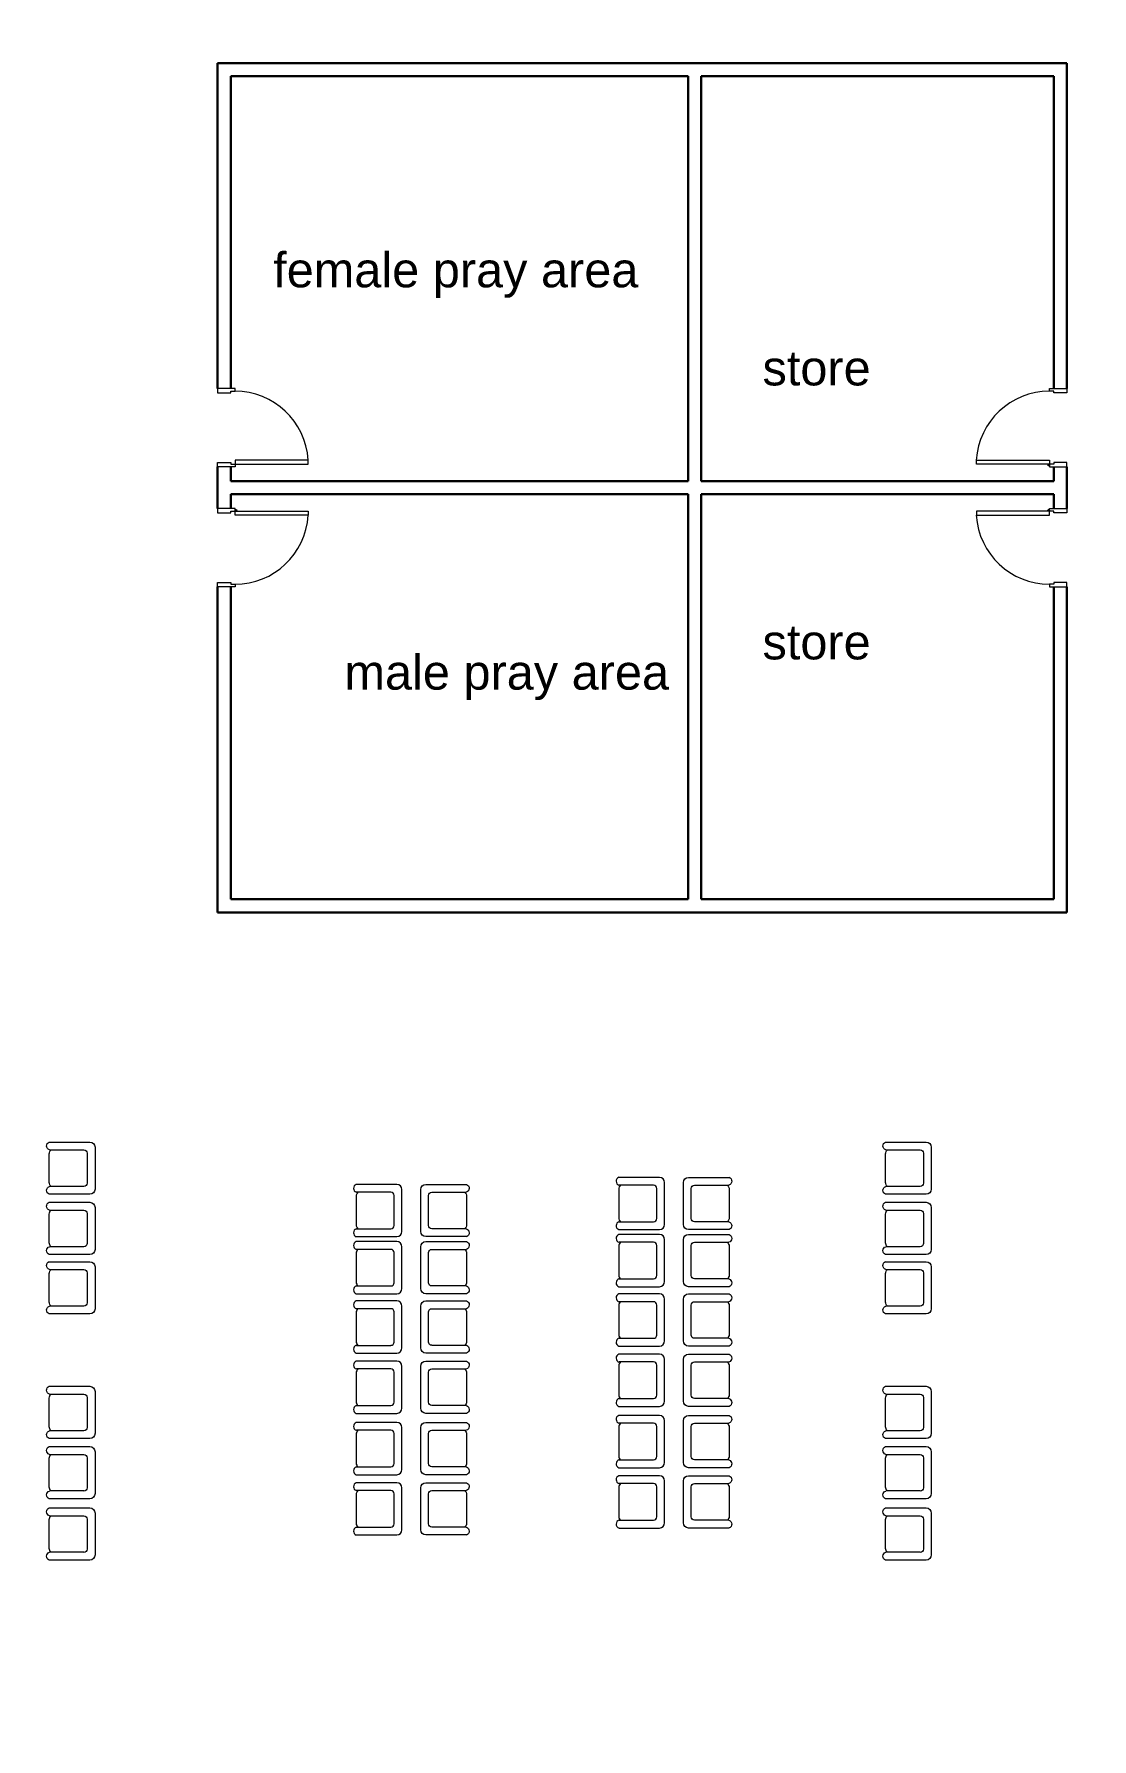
# Model space of a CAD drawing. Extents: x -59 to 582, y -1177 to 100.
# Drawn here: x 511.22 to 523.36, y -20.99 to -1.42 of the extents above; entities that cross this region are included whole.
import ezdxf

# ---------------------------------------------------------------- set-up
doc = ezdxf.new("R2010")
doc.units = 0
doc.header["$LTSCALE"] = 0.15
doc.layers.add('0 sockets', color=252, linetype='Continuous')
doc.layers.add('d1', color=252, linetype='Continuous')
for name, color, linetype, lineweight in [('DOOR', 252, 'Continuous', 20), ('FUR', 252, 'Continuous', 9), ('wall', 252, 'Continuous', 30)]:
    doc.layers.add(name, color=color, linetype=linetype, lineweight=lineweight)

# ---------------------------------------------------------------- blocks, each defined once
blk = doc.blocks.new('ARCH')
at = {"layer": 'DOOR'}
blk.add_line((113.325, 381.961), (113.325, 381.911), dxfattribs=at)
for points in [[(113.525, 383.309), (113.525, 383.339), (113.325, 383.339), (113.325, 383.289), (113.475, 383.289), (113.475, 383.309)], [(122.875, 383.309), (122.875, 383.339), (123.075, 383.339), (123.075, 383.289), (122.925, 383.289), (122.925, 383.309)], [(113.525, 382.469), (113.525, 382.439), (113.325, 382.439), (113.325, 382.489), (113.475, 382.489), (113.475, 382.469)], [(113.525, 382.469), (114.365, 382.469), (114.365, 382.517), (113.525, 382.517)], [(122.875, 382.469), (122.035, 382.469), (122.035, 382.517), (122.875, 382.517)], [(122.875, 382.469), (122.875, 382.439), (123.075, 382.439), (123.075, 382.489), (122.925, 382.489), (122.925, 382.469)], [(113.525, 381.931), (114.365, 381.931), (114.365, 381.883), (113.525, 381.883)], [(122.875, 381.931), (122.035, 381.931), (122.035, 381.883), (122.875, 381.883)], [(122.875, 381.931), (122.875, 381.961), (123.075, 381.961), (123.075, 381.911), (122.925, 381.911), (122.925, 381.931)], [(113.525, 381.091), (113.525, 381.061), (113.325, 381.061), (113.325, 381.111), (113.475, 381.111), (113.475, 381.091)], [(122.875, 381.091), (122.875, 381.061), (123.075, 381.061), (123.075, 381.111), (122.925, 381.111), (122.925, 381.091)]]:
    blk.add_lwpolyline(points, close=True, dxfattribs=at)
blk.add_lwpolyline([(113.325, 381.911), (113.475, 381.911), (113.475, 381.931), (113.525, 381.931), (113.525, 381.961), (113.325, 381.961)], dxfattribs=at)
for centre in [(122.865, 382.459), (113.535, 381.941), (122.865, 381.941)]:
    blk.add_circle(centre, 0.01, dxfattribs=at)
for centre, radius, start, end in [((113.522, 382.464), 0.845, 3.6111, 89.7782), ((122.878, 382.464), 0.845, 90.2218, 176.3889), ((113.535, 382.459), 0.01, 90, 180), ((113.522, 381.936), 0.845, 270.2218, 356.3889), ((122.878, 381.936), 0.845, 183.6111, 269.7782)]:
    blk.add_arc(centre, radius, start, end, dxfattribs=at)
at = {"layer": 'FUR'}
for p, q in [((111.393, 374.689), (111.858, 374.689)), ((111.395, 374.599), (111.79, 374.599)), ((111.828, 374.561), (111.828, 374.216)), ((111.918, 374.629), (111.918, 374.149)), ((120.993, 374.689), (121.458, 374.689)), ((120.995, 374.599), (121.39, 374.599)), ((121.428, 374.561), (121.428, 374.216)), ((121.518, 374.629), (121.518, 374.149)), ((111.393, 374.224), (111.393, 374.554)), ((120.993, 374.224), (120.993, 374.554)), ((111.79, 374.179), (111.395, 374.179)), ((115.381, 374.203), (114.916, 374.203)), ((115.717, 374.203), (116.182, 374.203)), ((118.396, 374.283), (117.931, 374.283)), ((118.328, 374.193), (117.933, 374.193)), ((118.456, 373.743), (118.456, 374.223)), ((118.672, 373.743), (118.672, 374.223)), ((118.732, 374.283), (119.197, 374.283)), ((118.799, 374.193), (119.195, 374.193)), ((121.39, 374.179), (120.995, 374.179)), ((111.858, 374.089), (111.393, 374.089)), ((111.393, 373.997), (111.858, 373.997)), ((114.916, 374.068), (114.916, 373.738)), ((115.313, 374.113), (114.918, 374.113)), ((115.351, 373.73), (115.351, 374.075)), ((115.441, 373.663), (115.441, 374.143)), ((115.657, 373.663), (115.657, 374.143)), ((115.747, 373.73), (115.747, 374.075)), ((115.785, 374.113), (116.18, 374.113)), ((116.182, 374.068), (116.182, 373.738)), ((117.931, 374.148), (117.931, 373.818)), ((118.366, 373.811), (118.366, 374.156)), ((118.762, 373.811), (118.762, 374.156)), ((119.197, 374.148), (119.197, 373.818)), ((121.458, 374.089), (120.993, 374.089)), ((120.993, 373.997), (121.458, 373.997)), ((111.393, 373.532), (111.393, 373.862)), ((111.395, 373.907), (111.79, 373.907)), ((111.828, 373.87), (111.828, 373.525)), ((111.918, 373.937), (111.918, 373.457)), ((120.993, 373.532), (120.993, 373.862)), ((120.995, 373.907), (121.39, 373.907)), ((121.428, 373.87), (121.428, 373.525)), ((121.518, 373.937), (121.518, 373.457)), ((114.916, 373.603), (115.381, 373.603)), ((114.918, 373.693), (115.313, 373.693)), ((116.182, 373.603), (115.717, 373.603)), ((116.18, 373.693), (115.785, 373.693)), ((117.931, 373.683), (118.396, 373.683)), ((118.396, 373.628), (117.931, 373.628)), ((117.933, 373.773), (118.328, 373.773)), ((119.197, 373.683), (118.732, 373.683)), ((118.732, 373.628), (119.197, 373.628)), ((119.195, 373.773), (118.799, 373.773)), ((111.858, 373.397), (111.393, 373.397)), ((111.79, 373.487), (111.395, 373.487)), ((115.381, 373.547), (114.916, 373.547)), ((114.916, 373.412), (114.916, 373.082)), ((115.313, 373.457), (114.918, 373.457)), ((115.351, 373.074), (115.351, 373.419)), ((115.441, 373.007), (115.441, 373.487)), ((115.657, 373.007), (115.657, 373.487)), ((115.717, 373.547), (116.182, 373.547)), ((115.747, 373.074), (115.747, 373.419)), ((115.785, 373.457), (116.18, 373.457)), ((116.182, 373.412), (116.182, 373.082)), ((117.931, 373.493), (117.931, 373.163)), ((118.328, 373.538), (117.933, 373.538)), ((118.366, 373.155), (118.366, 373.5)), ((118.456, 373.088), (118.456, 373.568)), ((118.672, 373.088), (118.672, 373.568)), ((118.762, 373.155), (118.762, 373.5)), ((118.799, 373.538), (119.195, 373.538)), ((119.197, 373.493), (119.197, 373.163)), ((121.458, 373.397), (120.993, 373.397)), ((121.39, 373.487), (120.995, 373.487)), ((111.393, 373.315), (111.858, 373.315)), ((111.395, 373.225), (111.79, 373.225)), ((111.918, 373.255), (111.918, 372.775)), ((120.993, 373.315), (121.458, 373.315)), ((120.995, 373.225), (121.39, 373.225)), ((121.518, 373.255), (121.518, 372.775)), ((111.393, 372.85), (111.393, 373.18)), ((111.828, 373.188), (111.828, 372.843)), ((114.918, 373.037), (115.313, 373.037)), ((116.18, 373.037), (115.785, 373.037)), ((117.931, 373.028), (118.396, 373.028)), ((117.933, 373.118), (118.328, 373.118)), ((119.197, 373.028), (118.732, 373.028)), ((119.195, 373.118), (118.799, 373.118)), ((120.993, 372.85), (120.993, 373.18)), ((121.428, 373.188), (121.428, 372.843)), ((111.79, 372.805), (111.395, 372.805)), ((114.916, 372.947), (115.381, 372.947)), ((115.381, 372.865), (114.916, 372.865)), ((115.441, 372.325), (115.441, 372.805)), ((115.657, 372.325), (115.657, 372.805)), ((116.182, 372.947), (115.717, 372.947)), ((115.717, 372.865), (116.182, 372.865)), ((118.396, 372.946), (117.931, 372.946)), ((117.931, 372.811), (117.931, 372.481)), ((118.328, 372.856), (117.933, 372.856)), ((118.366, 372.473), (118.366, 372.818)), ((118.456, 372.406), (118.456, 372.886)), ((118.672, 372.406), (118.672, 372.886)), ((118.732, 372.946), (119.197, 372.946)), ((118.762, 372.473), (118.762, 372.818)), ((118.799, 372.856), (119.195, 372.856)), ((119.197, 372.811), (119.197, 372.481)), ((121.39, 372.805), (120.995, 372.805)), ((111.858, 372.715), (111.393, 372.715)), ((114.916, 372.73), (114.916, 372.4)), ((115.313, 372.775), (114.918, 372.775)), ((115.351, 372.393), (115.351, 372.738)), ((115.747, 372.393), (115.747, 372.738)), ((115.785, 372.775), (116.18, 372.775)), ((116.182, 372.73), (116.182, 372.4)), ((121.458, 372.715), (120.993, 372.715)), ((117.933, 372.436), (118.328, 372.436)), ((119.195, 372.436), (118.799, 372.436)), ((114.916, 372.265), (115.381, 372.265)), ((114.918, 372.355), (115.313, 372.355)), ((116.182, 372.265), (115.717, 372.265)), ((116.18, 372.355), (115.785, 372.355)), ((117.931, 372.346), (118.396, 372.346)), ((118.396, 372.254), (117.931, 372.254)), ((119.197, 372.346), (118.732, 372.346)), ((118.732, 372.254), (119.197, 372.254)), ((115.381, 372.174), (114.916, 372.174)), ((114.916, 372.039), (114.916, 371.709)), ((115.313, 372.084), (114.918, 372.084)), ((115.351, 371.701), (115.351, 372.046)), ((115.441, 371.634), (115.441, 372.114)), ((115.657, 371.634), (115.657, 372.114)), ((115.717, 372.174), (116.182, 372.174)), ((115.747, 371.701), (115.747, 372.046)), ((115.785, 372.084), (116.18, 372.084)), ((116.182, 372.039), (116.182, 371.709)), ((117.931, 372.119), (117.931, 371.789)), ((118.328, 372.164), (117.933, 372.164)), ((118.366, 371.782), (118.366, 372.127)), ((118.456, 371.714), (118.456, 372.194)), ((118.672, 371.714), (118.672, 372.194)), ((118.762, 371.782), (118.762, 372.127)), ((118.799, 372.164), (119.195, 372.164)), ((119.197, 372.119), (119.197, 371.789)), ((111.393, 371.885), (111.858, 371.885)), ((111.918, 371.825), (111.918, 371.345)), ((120.993, 371.885), (121.458, 371.885)), ((121.518, 371.825), (121.518, 371.345)), ((111.393, 371.42), (111.393, 371.75)), ((111.395, 371.795), (111.79, 371.795)), ((111.828, 371.757), (111.828, 371.412)), ((114.918, 371.664), (115.313, 371.664)), ((116.18, 371.664), (115.785, 371.664)), ((117.931, 371.654), (118.396, 371.654)), ((117.933, 371.744), (118.328, 371.744)), ((119.197, 371.654), (118.732, 371.654)), ((119.195, 371.744), (118.799, 371.744)), ((120.993, 371.42), (120.993, 371.75)), ((120.995, 371.795), (121.39, 371.795)), ((121.428, 371.757), (121.428, 371.412)), ((114.916, 371.574), (115.381, 371.574)), ((115.381, 371.47), (114.916, 371.47)), ((116.182, 371.574), (115.717, 371.574)), ((115.717, 371.47), (116.182, 371.47)), ((118.396, 371.55), (117.931, 371.55)), ((118.328, 371.46), (117.933, 371.46)), ((118.456, 371.01), (118.456, 371.49)), ((118.672, 371.01), (118.672, 371.49)), ((118.732, 371.55), (119.197, 371.55)), ((118.799, 371.46), (119.195, 371.46)), ((111.858, 371.285), (111.393, 371.285)), ((111.79, 371.375), (111.395, 371.375)), ((114.916, 371.335), (114.916, 371.005)), ((115.313, 371.38), (114.918, 371.38)), ((115.351, 370.997), (115.351, 371.342)), ((115.441, 370.93), (115.441, 371.41)), ((115.657, 370.93), (115.657, 371.41)), ((115.747, 370.997), (115.747, 371.342)), ((115.785, 371.38), (116.18, 371.38)), ((116.182, 371.335), (116.182, 371.005)), ((117.931, 371.415), (117.931, 371.085)), ((118.366, 371.078), (118.366, 371.423)), ((118.762, 371.078), (118.762, 371.423)), ((119.197, 371.415), (119.197, 371.085)), ((121.458, 371.285), (120.993, 371.285)), ((121.39, 371.375), (120.995, 371.375)), ((111.393, 371.193), (111.858, 371.193)), ((111.393, 370.728), (111.393, 371.058)), ((111.395, 371.103), (111.79, 371.103)), ((111.828, 371.065), (111.828, 370.72)), ((111.918, 371.133), (111.918, 370.653)), ((117.933, 371.04), (118.328, 371.04)), ((119.195, 371.04), (118.799, 371.04)), ((120.993, 371.193), (121.458, 371.193)), ((120.993, 370.728), (120.993, 371.058)), ((120.995, 371.103), (121.39, 371.103)), ((121.428, 371.065), (121.428, 370.72)), ((121.518, 371.133), (121.518, 370.653)), ((114.916, 370.87), (115.381, 370.87)), ((114.918, 370.96), (115.313, 370.96)), ((116.182, 370.87), (115.717, 370.87)), ((116.18, 370.96), (115.785, 370.96)), ((117.931, 370.95), (118.396, 370.95)), ((118.396, 370.858), (117.931, 370.858)), ((119.197, 370.95), (118.732, 370.95)), ((118.732, 370.858), (119.197, 370.858)), ((111.79, 370.683), (111.395, 370.683)), ((115.381, 370.778), (114.916, 370.778)), ((115.313, 370.688), (114.918, 370.688)), ((115.351, 370.305), (115.351, 370.65)), ((115.441, 370.238), (115.441, 370.718)), ((115.657, 370.238), (115.657, 370.718)), ((115.717, 370.778), (116.182, 370.778)), ((115.747, 370.305), (115.747, 370.65)), ((115.785, 370.688), (116.18, 370.688)), ((117.931, 370.723), (117.931, 370.393)), ((118.328, 370.768), (117.933, 370.768)), ((118.366, 370.386), (118.366, 370.731)), ((118.456, 370.318), (118.456, 370.798)), ((118.672, 370.318), (118.672, 370.798)), ((118.762, 370.386), (118.762, 370.731)), ((118.799, 370.768), (119.195, 370.768)), ((119.197, 370.723), (119.197, 370.393)), ((121.39, 370.683), (120.995, 370.683)), ((111.858, 370.593), (111.393, 370.593)), ((111.393, 370.489), (111.858, 370.489)), ((114.916, 370.643), (114.916, 370.313)), ((116.182, 370.643), (116.182, 370.313)), ((121.458, 370.593), (120.993, 370.593)), ((120.993, 370.489), (121.458, 370.489)), ((111.393, 370.024), (111.393, 370.354)), ((111.395, 370.399), (111.79, 370.399)), ((111.828, 370.361), (111.828, 370.016)), ((111.918, 370.429), (111.918, 369.949)), ((114.918, 370.268), (115.313, 370.268)), ((116.18, 370.268), (115.785, 370.268)), ((117.931, 370.258), (118.396, 370.258)), ((117.933, 370.348), (118.328, 370.348)), ((119.197, 370.258), (118.732, 370.258)), ((119.195, 370.348), (118.799, 370.348)), ((120.993, 370.024), (120.993, 370.354)), ((120.995, 370.399), (121.39, 370.399)), ((121.428, 370.361), (121.428, 370.016)), ((121.518, 370.429), (121.518, 369.949)), ((114.916, 370.178), (115.381, 370.178)), ((116.182, 370.178), (115.717, 370.178)), ((111.858, 369.889), (111.393, 369.889)), ((111.79, 369.979), (111.395, 369.979)), ((121.458, 369.889), (120.993, 369.889)), ((121.39, 369.979), (120.995, 369.979))]:
    blk.add_line(p, q, dxfattribs=at)
at = {"layer": 'FUR', "extrusion": (0, 0, -1)}
for centre, major_axis, start_param, end_param in [((111.41, 374.644), (-0.0339, 0.0339), 4.256093, 6.69338), ((111.453, 374.554), (-0.0424, 0.0424), -0.785398, 0.062664), ((111.79, 374.561), (-0.0265, 0.0265), 0.785398, 2.356194), ((111.858, 374.629), (-0.0424, 0.0424), 0.785398, 2.356194), ((121.01, 374.644), (-0.0339, 0.0339), 4.256093, 6.69338), ((121.053, 374.554), (-0.0424, 0.0424), -0.785398, 0.062664), ((121.39, 374.561), (-0.0265, 0.0265), 0.785398, 2.356194), ((121.458, 374.629), (-0.0424, 0.0424), 0.785398, 2.356194), ((111.41, 374.134), (-0.0339, -0.0339), 5.87299, 8.310278), ((111.453, 374.224), (-0.0424, -0.0424), 6.220521, 7.068583), ((111.79, 374.216), (-0.0265, 0.0265), 2.356194, 3.926991), ((115.717, 374.143), (-0.0424, -0.0424), 0.785398, 2.356194), ((116.165, 374.158), (-0.0339, -0.0339), 2.731397, 5.168685), ((118.732, 374.223), (-0.0424, -0.0424), 0.785398, 2.356194), ((118.799, 374.156), (-0.0265, 0.0265), -0.785398, 0.785398), ((119.137, 374.148), (-0.0424, -0.0424), 3.078929, 3.926991), ((119.179, 374.239), (-0.0339, -0.0339), 2.731397, 5.168685), ((121.01, 374.134), (-0.0339, -0.0339), 5.87299, 8.310278), ((121.053, 374.224), (-0.0424, -0.0424), 6.220521, 7.068583), ((121.39, 374.216), (-0.0265, 0.0265), 2.356194, 3.926991), ((111.41, 373.952), (-0.0339, 0.0339), 4.256093, 6.69338), ((111.858, 374.149), (-0.0424, -0.0424), 3.926991, 5.497787), ((111.858, 373.937), (-0.0424, 0.0424), 0.785398, 2.356194), ((115.785, 374.075), (-0.0265, 0.0265), -0.785398, 0.785398), ((116.122, 374.068), (-0.0424, -0.0424), 3.078929, 3.926991), ((121.01, 373.952), (-0.0339, 0.0339), 4.256093, 6.69338), ((121.458, 374.149), (-0.0424, -0.0424), 3.926991, 5.497787), ((121.458, 373.937), (-0.0424, 0.0424), 0.785398, 2.356194), ((111.453, 373.862), (-0.0424, 0.0424), -0.785398, 0.062664), ((111.79, 373.87), (-0.0265, 0.0265), 0.785398, 2.356194), ((118.799, 373.811), (-0.0265, 0.0265), 3.926991, 5.497787), ((119.137, 373.818), (-0.0424, 0.0424), 2.356194, 3.204257), ((121.053, 373.862), (-0.0424, 0.0424), -0.785398, 0.062664), ((121.39, 373.87), (-0.0265, 0.0265), 0.785398, 2.356194), ((115.717, 373.663), (-0.0424, 0.0424), 3.926991, 5.497787), ((115.785, 373.73), (-0.0265, 0.0265), 3.926991, 5.497787), ((116.122, 373.738), (-0.0424, 0.0424), 2.356194, 3.204257), ((116.165, 373.647), (-0.0339, 0.0339), 1.1145, 3.551788), ((118.732, 373.743), (-0.0424, 0.0424), 3.926991, 5.497787), ((118.732, 373.568), (-0.0424, -0.0424), 0.785398, 2.356194), ((119.179, 373.728), (-0.0339, 0.0339), 1.1145, 3.551788), ((119.179, 373.583), (-0.0339, -0.0339), 2.731397, 5.168685), ((111.41, 373.442), (-0.0339, -0.0339), 5.87299, 8.310278), ((111.453, 373.532), (-0.0424, -0.0424), 6.220521, 7.068583), ((111.79, 373.525), (-0.0265, 0.0265), 2.356194, 3.926991), ((111.858, 373.457), (-0.0424, -0.0424), 3.926991, 5.497787), ((115.717, 373.487), (-0.0424, -0.0424), 0.785398, 2.356194), ((115.785, 373.419), (-0.0265, 0.0265), -0.785398, 0.785398), ((116.122, 373.412), (-0.0424, -0.0424), 3.078929, 3.926991), ((116.165, 373.502), (-0.0339, -0.0339), 2.731397, 5.168685), ((118.799, 373.5), (-0.0265, 0.0265), -0.785398, 0.785398), ((119.137, 373.493), (-0.0424, -0.0424), 3.078929, 3.926991), ((121.01, 373.442), (-0.0339, -0.0339), 5.87299, 8.310278), ((121.053, 373.532), (-0.0424, -0.0424), 6.220521, 7.068583), ((121.39, 373.525), (-0.0265, 0.0265), 2.356194, 3.926991), ((121.458, 373.457), (-0.0424, -0.0424), 3.926991, 5.497787), ((111.41, 373.271), (-0.0339, 0.0339), 4.256093, 6.69338), ((111.453, 373.18), (-0.0424, 0.0424), -0.785398, 0.062664), ((111.79, 373.188), (-0.0265, 0.0265), 0.785398, 2.356194), ((111.858, 373.255), (-0.0424, 0.0424), 0.785398, 2.356194), ((121.01, 373.271), (-0.0339, 0.0339), 4.256093, 6.69338), ((121.053, 373.18), (-0.0424, 0.0424), -0.785398, 0.062664), ((121.39, 373.188), (-0.0265, 0.0265), 0.785398, 2.356194), ((121.458, 373.255), (-0.0424, 0.0424), 0.785398, 2.356194), ((115.717, 373.007), (-0.0424, 0.0424), 3.926991, 5.497787), ((115.785, 373.074), (-0.0265, 0.0265), 3.926991, 5.497787), ((116.122, 373.082), (-0.0424, 0.0424), 2.356194, 3.204257), ((116.165, 372.992), (-0.0339, 0.0339), 1.1145, 3.551788), ((118.732, 373.088), (-0.0424, 0.0424), 3.926991, 5.497787), ((118.799, 373.155), (-0.0265, 0.0265), 3.926991, 5.497787), ((119.137, 373.163), (-0.0424, 0.0424), 2.356194, 3.204257), ((119.179, 373.072), (-0.0339, 0.0339), 1.1145, 3.551788), ((111.41, 372.76), (-0.0339, -0.0339), 5.87299, 8.310278), ((111.453, 372.85), (-0.0424, -0.0424), 6.220521, 7.068583), ((111.79, 372.843), (-0.0265, 0.0265), 2.356194, 3.926991), ((115.717, 372.805), (-0.0424, -0.0424), 0.785398, 2.356194), ((116.165, 372.821), (-0.0339, -0.0339), 2.731397, 5.168685), ((118.732, 372.886), (-0.0424, -0.0424), 0.785398, 2.356194), ((118.799, 372.818), (-0.0265, 0.0265), -0.785398, 0.785398), ((119.137, 372.811), (-0.0424, -0.0424), 3.078929, 3.926991), ((119.179, 372.901), (-0.0339, -0.0339), 2.731397, 5.168685), ((121.01, 372.76), (-0.0339, -0.0339), 5.87299, 8.310278), ((121.053, 372.85), (-0.0424, -0.0424), 6.220521, 7.068583), ((121.39, 372.843), (-0.0265, 0.0265), 2.356194, 3.926991), ((111.858, 372.775), (-0.0424, -0.0424), 3.926991, 5.497787), ((115.785, 372.738), (-0.0265, 0.0265), -0.785398, 0.785398), ((116.122, 372.73), (-0.0424, -0.0424), 3.078929, 3.926991), ((121.458, 372.775), (-0.0424, -0.0424), 3.926991, 5.497787), ((118.799, 372.473), (-0.0265, 0.0265), 3.926991, 5.497787), ((119.137, 372.481), (-0.0424, 0.0424), 2.356194, 3.204257), ((119.179, 372.391), (-0.0339, 0.0339), 1.1145, 3.551788), ((115.717, 372.325), (-0.0424, 0.0424), 3.926991, 5.497787), ((115.785, 372.393), (-0.0265, 0.0265), 3.926991, 5.497787), ((116.122, 372.4), (-0.0424, 0.0424), 2.356194, 3.204257), ((116.165, 372.31), (-0.0339, 0.0339), 1.1145, 3.551788), ((118.732, 372.406), (-0.0424, 0.0424), 3.926991, 5.497787), ((118.732, 372.194), (-0.0424, -0.0424), 0.785398, 2.356194), ((119.179, 372.209), (-0.0339, -0.0339), 2.731397, 5.168685), ((115.717, 372.114), (-0.0424, -0.0424), 0.785398, 2.356194), ((115.785, 372.046), (-0.0265, 0.0265), -0.785398, 0.785398), ((116.122, 372.039), (-0.0424, -0.0424), 3.078929, 3.926991), ((116.165, 372.129), (-0.0339, -0.0339), 2.731397, 5.168685), ((118.799, 372.127), (-0.0265, 0.0265), -0.785398, 0.785398), ((119.137, 372.119), (-0.0424, -0.0424), 3.078929, 3.926991), ((111.41, 371.84), (-0.0339, 0.0339), 4.256093, 6.69338), ((111.858, 371.825), (-0.0424, 0.0424), 0.785398, 2.356194), ((121.01, 371.84), (-0.0339, 0.0339), 4.256093, 6.69338), ((121.458, 371.825), (-0.0424, 0.0424), 0.785398, 2.356194), ((111.453, 371.75), (-0.0424, 0.0424), -0.785398, 0.062664), ((111.79, 371.757), (-0.0265, 0.0265), 0.785398, 2.356194), ((115.717, 371.634), (-0.0424, 0.0424), 3.926991, 5.497787), ((115.785, 371.701), (-0.0265, 0.0265), 3.926991, 5.497787), ((116.122, 371.709), (-0.0424, 0.0424), 2.356194, 3.204257), ((116.165, 371.618), (-0.0339, 0.0339), 1.1145, 3.551788), ((118.732, 371.714), (-0.0424, 0.0424), 3.926991, 5.497787), ((118.799, 371.782), (-0.0265, 0.0265), 3.926991, 5.497787), ((119.137, 371.789), (-0.0424, 0.0424), 2.356194, 3.204257), ((119.179, 371.699), (-0.0339, 0.0339), 1.1145, 3.551788), ((121.053, 371.75), (-0.0424, 0.0424), -0.785398, 0.062664), ((121.39, 371.757), (-0.0265, 0.0265), 0.785398, 2.356194), ((115.717, 371.41), (-0.0424, -0.0424), 0.785398, 2.356194), ((116.165, 371.425), (-0.0339, -0.0339), 2.731397, 5.168685), ((118.732, 371.49), (-0.0424, -0.0424), 0.785398, 2.356194), ((118.799, 371.423), (-0.0265, 0.0265), -0.785398, 0.785398), ((119.137, 371.415), (-0.0424, -0.0424), 3.078929, 3.926991), ((119.179, 371.506), (-0.0339, -0.0339), 2.731397, 5.168685), ((111.41, 371.329), (-0.0339, -0.0339), 5.87299, 8.310278), ((111.453, 371.42), (-0.0424, -0.0424), 6.220521, 7.068583), ((111.79, 371.412), (-0.0265, 0.0265), 2.356194, 3.926991), ((111.858, 371.345), (-0.0424, -0.0424), 3.926991, 5.497787), ((115.785, 371.342), (-0.0265, 0.0265), -0.785398, 0.785398), ((116.122, 371.335), (-0.0424, -0.0424), 3.078929, 3.926991), ((121.01, 371.329), (-0.0339, -0.0339), 5.87299, 8.310278), ((121.053, 371.42), (-0.0424, -0.0424), 6.220521, 7.068583), ((121.39, 371.412), (-0.0265, 0.0265), 2.356194, 3.926991), ((121.458, 371.345), (-0.0424, -0.0424), 3.926991, 5.497787), ((111.41, 371.148), (-0.0339, 0.0339), 4.256093, 6.69338), ((111.453, 371.058), (-0.0424, 0.0424), -0.785398, 0.062664), ((111.79, 371.065), (-0.0265, 0.0265), 0.785398, 2.356194), ((111.858, 371.133), (-0.0424, 0.0424), 0.785398, 2.356194), ((118.799, 371.078), (-0.0265, 0.0265), 3.926991, 5.497787), ((119.137, 371.085), (-0.0424, 0.0424), 2.356194, 3.204257), ((119.179, 370.995), (-0.0339, 0.0339), 1.1145, 3.551788), ((121.01, 371.148), (-0.0339, 0.0339), 4.256093, 6.69338), ((121.053, 371.058), (-0.0424, 0.0424), -0.785398, 0.062664), ((121.39, 371.065), (-0.0265, 0.0265), 0.785398, 2.356194), ((121.458, 371.133), (-0.0424, 0.0424), 0.785398, 2.356194), ((115.717, 370.93), (-0.0424, 0.0424), 3.926991, 5.497787), ((115.785, 370.997), (-0.0265, 0.0265), 3.926991, 5.497787), ((116.122, 371.005), (-0.0424, 0.0424), 2.356194, 3.204257), ((116.165, 370.914), (-0.0339, 0.0339), 1.1145, 3.551788), ((118.732, 371.01), (-0.0424, 0.0424), 3.926991, 5.497787), ((118.732, 370.798), (-0.0424, -0.0424), 0.785398, 2.356194), ((119.179, 370.814), (-0.0339, -0.0339), 2.731397, 5.168685), ((111.41, 370.637), (-0.0339, -0.0339), 5.87299, 8.310278), ((111.453, 370.728), (-0.0424, -0.0424), 6.220521, 7.068583), ((111.79, 370.72), (-0.0265, 0.0265), 2.356194, 3.926991), ((111.858, 370.653), (-0.0424, -0.0424), 3.926991, 5.497787), ((115.717, 370.718), (-0.0424, -0.0424), 0.785398, 2.356194), ((115.785, 370.65), (-0.0265, 0.0265), -0.785398, 0.785398), ((116.122, 370.643), (-0.0424, -0.0424), 3.078929, 3.926991), ((116.165, 370.733), (-0.0339, -0.0339), 2.731397, 5.168685), ((118.799, 370.731), (-0.0265, 0.0265), -0.785398, 0.785398), ((119.137, 370.723), (-0.0424, -0.0424), 3.078929, 3.926991), ((121.01, 370.637), (-0.0339, -0.0339), 5.87299, 8.310278), ((121.053, 370.728), (-0.0424, -0.0424), 6.220521, 7.068583), ((121.39, 370.72), (-0.0265, 0.0265), 2.356194, 3.926991), ((121.458, 370.653), (-0.0424, -0.0424), 3.926991, 5.497787), ((111.41, 370.444), (-0.0339, 0.0339), 4.256093, 6.69338), ((111.858, 370.429), (-0.0424, 0.0424), 0.785398, 2.356194), ((121.01, 370.444), (-0.0339, 0.0339), 4.256093, 6.69338), ((121.458, 370.429), (-0.0424, 0.0424), 0.785398, 2.356194), ((111.453, 370.354), (-0.0424, 0.0424), -0.785398, 0.062664), ((111.79, 370.361), (-0.0265, 0.0265), 0.785398, 2.356194), ((115.785, 370.305), (-0.0265, 0.0265), 3.926991, 5.497787), ((116.122, 370.313), (-0.0424, 0.0424), 2.356194, 3.204257), ((116.165, 370.222), (-0.0339, 0.0339), 1.1145, 3.551788), ((118.732, 370.318), (-0.0424, 0.0424), 3.926991, 5.497787), ((118.799, 370.386), (-0.0265, 0.0265), 3.926991, 5.497787), ((119.137, 370.393), (-0.0424, 0.0424), 2.356194, 3.204257), ((119.179, 370.303), (-0.0339, 0.0339), 1.1145, 3.551788), ((121.053, 370.354), (-0.0424, 0.0424), -0.785398, 0.062664), ((121.39, 370.361), (-0.0265, 0.0265), 0.785398, 2.356194), ((115.717, 370.238), (-0.0424, 0.0424), 3.926991, 5.497787), ((111.41, 369.934), (-0.0339, -0.0339), 5.87299, 8.310278), ((111.453, 370.024), (-0.0424, -0.0424), 6.220521, 7.068583), ((111.79, 370.016), (-0.0265, 0.0265), 2.356194, 3.926991), ((111.858, 369.949), (-0.0424, -0.0424), 3.926991, 5.497787), ((121.01, 369.934), (-0.0339, -0.0339), 5.87299, 8.310278), ((121.053, 370.024), (-0.0424, -0.0424), 6.220521, 7.068583), ((121.39, 370.016), (-0.0265, 0.0265), 2.356194, 3.926991), ((121.458, 369.949), (-0.0424, -0.0424), 3.926991, 5.497787)]:
    blk.add_ellipse(centre, major_axis=major_axis, ratio=1, start_param=start_param, end_param=end_param, dxfattribs=at)
at = {"layer": 'FUR'}
for centre, major_axis, start_param, end_param in [((114.933, 374.158), (-0.0339, 0.0339), 5.87299, 8.310278), ((115.381, 374.143), (-0.0424, 0.0424), 3.926991, 5.497787), ((117.948, 374.239), (-0.0339, 0.0339), 5.87299, 8.310278), ((117.991, 374.148), (-0.0424, 0.0424), 6.220521, 7.068583), ((118.328, 374.156), (-0.0265, 0.0265), 3.926991, 5.497787), ((118.396, 374.223), (-0.0424, 0.0424), 3.926991, 5.497787), ((114.976, 374.068), (-0.0424, 0.0424), 6.220521, 7.068583), ((115.313, 374.075), (-0.0265, 0.0265), 3.926991, 5.497787), ((117.991, 373.818), (-0.0424, -0.0424), -0.785398, 0.062664), ((118.328, 373.811), (-0.0265, 0.0265), 2.356194, 3.926991), ((114.933, 373.647), (-0.0339, -0.0339), 4.256093, 6.69338), ((114.976, 373.738), (-0.0424, -0.0424), -0.785398, 0.062664), ((115.313, 373.73), (-0.0265, 0.0265), 2.356194, 3.926991), ((115.381, 373.663), (-0.0424, -0.0424), 0.785398, 2.356194), ((117.948, 373.728), (-0.0339, -0.0339), 4.256093, 6.69338), ((117.948, 373.583), (-0.0339, 0.0339), 5.87299, 8.310278), ((118.396, 373.743), (-0.0424, -0.0424), 0.785398, 2.356194), ((118.396, 373.568), (-0.0424, 0.0424), 3.926991, 5.497787), ((114.933, 373.502), (-0.0339, 0.0339), 5.87299, 8.310278), ((114.976, 373.412), (-0.0424, 0.0424), 6.220521, 7.068583), ((115.313, 373.419), (-0.0265, 0.0265), 3.926991, 5.497787), ((115.381, 373.487), (-0.0424, 0.0424), 3.926991, 5.497787), ((117.991, 373.493), (-0.0424, 0.0424), 6.220521, 7.068583), ((118.328, 373.5), (-0.0265, 0.0265), 3.926991, 5.497787), ((114.933, 372.992), (-0.0339, -0.0339), 4.256093, 6.69338), ((114.976, 373.082), (-0.0424, -0.0424), -0.785398, 0.062664), ((115.313, 373.074), (-0.0265, 0.0265), 2.356194, 3.926991), ((115.381, 373.007), (-0.0424, -0.0424), 0.785398, 2.356194), ((117.948, 373.072), (-0.0339, -0.0339), 4.256093, 6.69338), ((117.991, 373.163), (-0.0424, -0.0424), -0.785398, 0.062664), ((118.328, 373.155), (-0.0265, 0.0265), 2.356194, 3.926991), ((118.396, 373.088), (-0.0424, -0.0424), 0.785398, 2.356194), ((114.933, 372.821), (-0.0339, 0.0339), 5.87299, 8.310278), ((115.381, 372.805), (-0.0424, 0.0424), 3.926991, 5.497787), ((117.948, 372.901), (-0.0339, 0.0339), 5.87299, 8.310278), ((117.991, 372.811), (-0.0424, 0.0424), 6.220521, 7.068583), ((118.328, 372.818), (-0.0265, 0.0265), 3.926991, 5.497787), ((118.396, 372.886), (-0.0424, 0.0424), 3.926991, 5.497787), ((114.976, 372.73), (-0.0424, 0.0424), 6.220521, 7.068583), ((115.313, 372.738), (-0.0265, 0.0265), 3.926991, 5.497787), ((117.948, 372.391), (-0.0339, -0.0339), 4.256093, 6.69338), ((117.991, 372.481), (-0.0424, -0.0424), -0.785398, 0.062664), ((118.328, 372.473), (-0.0265, 0.0265), 2.356194, 3.926991), ((114.933, 372.31), (-0.0339, -0.0339), 4.256093, 6.69338), ((114.976, 372.4), (-0.0424, -0.0424), -0.785398, 0.062664), ((115.313, 372.393), (-0.0265, 0.0265), 2.356194, 3.926991), ((115.381, 372.325), (-0.0424, -0.0424), 0.785398, 2.356194), ((117.948, 372.209), (-0.0339, 0.0339), 5.87299, 8.310278), ((118.396, 372.406), (-0.0424, -0.0424), 0.785398, 2.356194), ((118.396, 372.194), (-0.0424, 0.0424), 3.926991, 5.497787), ((114.933, 372.129), (-0.0339, 0.0339), 5.87299, 8.310278), ((114.976, 372.039), (-0.0424, 0.0424), 6.220521, 7.068583), ((115.313, 372.046), (-0.0265, 0.0265), 3.926991, 5.497787), ((115.381, 372.114), (-0.0424, 0.0424), 3.926991, 5.497787), ((117.991, 372.119), (-0.0424, 0.0424), 6.220521, 7.068583), ((118.328, 372.127), (-0.0265, 0.0265), 3.926991, 5.497787), ((114.933, 371.618), (-0.0339, -0.0339), 4.256093, 6.69338), ((114.976, 371.709), (-0.0424, -0.0424), -0.785398, 0.062664), ((115.313, 371.701), (-0.0265, 0.0265), 2.356194, 3.926991), ((115.381, 371.634), (-0.0424, -0.0424), 0.785398, 2.356194), ((117.948, 371.699), (-0.0339, -0.0339), 4.256093, 6.69338), ((117.991, 371.789), (-0.0424, -0.0424), -0.785398, 0.062664), ((118.328, 371.782), (-0.0265, 0.0265), 2.356194, 3.926991), ((118.396, 371.714), (-0.0424, -0.0424), 0.785398, 2.356194), ((114.933, 371.425), (-0.0339, 0.0339), 5.87299, 8.310278), ((115.381, 371.41), (-0.0424, 0.0424), 3.926991, 5.497787), ((117.948, 371.506), (-0.0339, 0.0339), 5.87299, 8.310278), ((117.991, 371.415), (-0.0424, 0.0424), 6.220521, 7.068583), ((118.328, 371.423), (-0.0265, 0.0265), 3.926991, 5.497787), ((118.396, 371.49), (-0.0424, 0.0424), 3.926991, 5.497787), ((114.976, 371.335), (-0.0424, 0.0424), 6.220521, 7.068583), ((115.313, 371.342), (-0.0265, 0.0265), 3.926991, 5.497787), ((117.948, 370.995), (-0.0339, -0.0339), 4.256093, 6.69338), ((117.991, 371.085), (-0.0424, -0.0424), -0.785398, 0.062664), ((118.328, 371.078), (-0.0265, 0.0265), 2.356194, 3.926991), ((114.933, 370.914), (-0.0339, -0.0339), 4.256093, 6.69338), ((114.976, 371.005), (-0.0424, -0.0424), -0.785398, 0.062664), ((115.313, 370.997), (-0.0265, 0.0265), 2.356194, 3.926991), ((115.381, 370.93), (-0.0424, -0.0424), 0.785398, 2.356194), ((117.948, 370.814), (-0.0339, 0.0339), 5.87299, 8.310278), ((118.396, 371.01), (-0.0424, -0.0424), 0.785398, 2.356194), ((118.396, 370.798), (-0.0424, 0.0424), 3.926991, 5.497787), ((114.933, 370.733), (-0.0339, 0.0339), 5.87299, 8.310278), ((114.976, 370.643), (-0.0424, 0.0424), 6.220521, 7.068583), ((115.313, 370.65), (-0.0265, 0.0265), 3.926991, 5.497787), ((115.381, 370.718), (-0.0424, 0.0424), 3.926991, 5.497787), ((117.991, 370.723), (-0.0424, 0.0424), 6.220521, 7.068583), ((118.328, 370.731), (-0.0265, 0.0265), 3.926991, 5.497787), ((114.933, 370.222), (-0.0339, -0.0339), 4.256093, 6.69338), ((114.976, 370.313), (-0.0424, -0.0424), -0.785398, 0.062664), ((115.313, 370.305), (-0.0265, 0.0265), 2.356194, 3.926991), ((117.948, 370.303), (-0.0339, -0.0339), 4.256093, 6.69338), ((117.991, 370.393), (-0.0424, -0.0424), -0.785398, 0.062664), ((118.328, 370.386), (-0.0265, 0.0265), 2.356194, 3.926991), ((118.396, 370.318), (-0.0424, -0.0424), 0.785398, 2.356194), ((115.381, 370.238), (-0.0424, -0.0424), 0.785398, 2.356194)]:
    blk.add_ellipse(centre, major_axis=major_axis, ratio=1, start_param=start_param, end_param=end_param, dxfattribs=at)
at = {"layer": 'wall'}
for p, q in [((113.325, 387.075), (123.075, 387.075)), ((113.325, 383.339), (113.325, 387.075)), ((113.475, 386.925), (118.725, 386.925)), ((113.475, 383.339), (113.475, 386.925)), ((118.725, 386.925), (118.725, 382.275)), ((118.875, 386.925), (118.875, 382.275)), ((118.875, 386.925), (122.925, 386.925)), ((122.925, 386.925), (122.925, 383.339)), ((123.075, 387.075), (123.075, 383.339)), ((113.325, 381.961), (113.325, 382.439)), ((113.475, 382.275), (113.475, 382.439)), ((122.925, 382.439), (122.925, 382.275)), ((123.075, 382.439), (123.075, 381.961)), ((118.725, 382.275), (113.475, 382.275)), ((122.925, 382.275), (118.875, 382.275)), ((118.725, 382.125), (113.475, 382.125)), ((113.475, 381.961), (113.475, 382.125)), ((118.725, 382.125), (118.725, 377.475)), ((122.925, 382.125), (118.875, 382.125)), ((118.875, 382.125), (118.875, 377.475)), ((122.925, 382.125), (122.925, 381.961)), ((113.325, 377.325), (113.325, 381.061)), ((113.475, 377.475), (113.475, 381.061)), ((122.925, 381.061), (122.925, 377.475)), ((123.075, 381.061), (123.075, 377.325)), ((123.075, 377.325), (113.325, 377.325)), ((118.725, 377.475), (113.475, 377.475)), ((122.925, 377.475), (118.875, 377.475))]:
    blk.add_line(p, q, dxfattribs=at)
at = {"layer": 'd1', "char_height": 0.4, "width": 6.0636, "attachment_point": 1}
for s, insert in [('{\\fArial|b0|i0|c0|p34;female pray area}', (113.963, 384.9)), ('{\\fArial|b0|i0|c0|p34;store}', (119.58, 383.774)), ('{\\fArial|b0|i0|c0|p34;store}', (119.58, 380.629)), ('{\\fArial|b0|i0|c0|p34;male pray area}', (114.781, 380.282))]:
    blk.add_mtext(s, dxfattribs=dict(at, insert=insert))
blk = doc.blocks.new('EE')
at = {"layer": '0 sockets'}
h = blk.add_hatch(color=6, dxfattribs=at)
h.dxf.hatch_style = 1
h.paths.add_polyline_path([(582.394, 81.841), (-59.115, 81.841), (-59.115, -114.582), (582.394, -114.582)])
h.paths.add_polyline_path([(577.394, 76.841), (577.394, -109.582), (-54.115, -109.582), (-54.115, 76.841)], flags=16)
h.paths.add_polyline_path([(408.026, -15.139, -1), (406.517, -15.139, -1)], flags=0)
h.paths.add_polyline_path([(457.783, -31.119, 0.414214), (457.683, -31.019), (444.311, -31.019, 0.414214), (444.211, -31.119), (444.211, -48.447), (415.834, -48.447), (415.834, -19.483), (417.425, -19.483, 0.414214), (417.525, -19.383), (417.525, -15.239, 0.414214), (417.425, -15.139), (407.274, -15.139), (407.271, -15.893), (407.271, -15.139), (417.525, -15.139), (417.525, -19.483), (415.934, -19.483, 0.414214), (415.834, -19.583), (415.834, -48.347, 0.414214), (415.934, -48.447), (444.111, -48.447, 0.414214), (444.211, -48.347), (444.211, -31.019), (457.783, -31.019)], flags=0)
h.paths.add_polyline_path([(244.611, -46.068), (244.611, -46.014), (244.523, -46.014, -0.279526)], flags=0)
h.paths.add_polyline_path([(404.69, 26.947), (525.035, 26.947), (525.035, 46.285), (404.69, 46.285)], flags=8)
h.paths.add_polyline_path([(202.644, 24.078), (289.319, 24.078), (289.319, 38.411), (202.644, 38.411)], flags=8)
h.paths.add_polyline_path([(30.92, 26.429), (112.59, 26.429), (112.59, 40.761), (30.92, 40.761)], flags=8)
h.paths.add_polyline_path([(441.881, -10.206), (442.216, -10.206), (442.216, -9.756), (441.881, -9.756)], flags=8)
h.paths.add_polyline_path([(422.272, -10.246), (422.622, -10.246), (422.622, -9.796), (422.272, -9.796)], flags=8)
h.paths.add_polyline_path([(406.509, -14.41), (406.859, -14.41), (406.859, -13.96), (406.509, -13.96)], flags=8)
h.paths.add_polyline_path([(406.21, -35.713), (406.546, -35.713), (406.546, -35.263), (406.21, -35.263)], flags=8)
h.paths.add_polyline_path([(422.841, -60.607), (423.191, -60.607), (423.191, -60.157), (422.841, -60.157)], flags=8)
h.paths.add_polyline_path([(442.391, -60.84), (442.755, -60.84), (442.755, -60.39), (442.391, -60.39)], flags=8)
h.paths.add_polyline_path([(456.844, -54.1), (457.194, -54.1), (457.194, -53.65), (456.844, -53.65)], flags=8)
h.paths.add_polyline_path([(470.858, -50.81), (471.208, -50.81), (471.208, -50.36), (470.858, -50.36)], flags=8)
h.paths.add_polyline_path([(490.123, -50.756), (490.345, -50.756), (490.345, -50.306), (490.123, -50.306)], flags=8)
h.paths.add_polyline_path([(225.509, -20.343), (226.134, -20.343), (226.134, -20.118), (225.509, -20.118)], flags=8)
h.paths.add_polyline_path([(233.7, -19.938), (234.325, -19.938), (234.325, -19.713), (233.7, -19.713)], flags=8)
h.paths.add_polyline_path([(241.875, -19.552), (242.5, -19.552), (242.5, -19.327), (241.875, -19.327)], flags=8)
h.paths.add_polyline_path([(245.171, -24.632), (245.796, -24.632), (245.796, -24.407), (245.171, -24.407)], flags=8)
h.paths.add_polyline_path([(247.813, -19.255), (248.438, -19.255), (248.438, -19.03), (247.813, -19.03)], flags=8)
h.paths.add_polyline_path([(249.648, -13.387), (250.273, -13.387), (250.273, -13.162), (249.648, -13.162)], flags=8)
h.paths.add_polyline_path([(257.323, -15.794), (257.948, -15.794), (257.948, -15.569), (257.323, -15.569)], flags=8)
h.paths.add_polyline_path([(257.582, -13.183), (258.157, -13.183), (258.157, -12.958), (257.582, -12.958)], flags=8)
h.paths.add_polyline_path([(264.064, -13.101), (264.664, -13.101), (264.664, -12.876), (264.064, -12.876)], flags=8)
h.paths.add_polyline_path([(288.789, -40.902), (289.364, -40.902), (289.364, -40.677), (288.789, -40.677)], flags=8)
h.paths.add_polyline_path([(280.687, -41.005), (281.262, -41.005), (281.262, -40.78), (280.687, -40.78)], flags=8)
h.paths.add_polyline_path([(270.864, -40.875), (271.439, -40.875), (271.439, -40.65), (270.864, -40.65)], flags=8)
h.paths.add_polyline_path([(261.434, -40.771), (262.009, -40.771), (262.009, -40.546), (261.434, -40.546)], flags=8)
h.paths.add_polyline_path([(254.764, -40.853), (255.339, -40.853), (255.339, -40.628), (254.764, -40.628)], flags=8)
h.paths.add_polyline_path([(247.008, -40.845), (247.583, -40.845), (247.583, -40.62), (247.008, -40.62)], flags=8)
h.paths.add_polyline_path([(245.852, -36.479), (246.427, -36.479), (246.427, -36.254), (245.852, -36.254)], flags=8)
h.paths.add_polyline_path([(243.934, -41.639), (244.509, -41.639), (244.509, -41.414), (243.934, -41.414)], flags=8)
h.paths.add_polyline_path([(245.534, -46.587), (246.059, -46.587), (246.059, -46.362), (245.534, -46.362)], flags=8)
h.paths.add_polyline_path([(245.361, -51.832), (245.911, -51.832), (245.911, -51.607), (245.361, -51.607)], flags=8)
h.paths.add_polyline_path([(239.721, -52.272), (240.321, -52.272), (240.321, -52.047), (239.721, -52.047)], flags=8)
h.paths.add_polyline_path([(232.069, -52.917), (232.669, -52.917), (232.669, -52.692), (232.069, -52.692)], flags=8)
h.paths.add_polyline_path([(225.559, -53.646), (226.159, -53.646), (226.159, -53.421), (225.559, -53.421)], flags=8)
h.paths.add_polyline_path([(227.614, -48.128), (228.214, -48.128), (228.214, -47.903), (227.614, -47.903)], flags=8)
h.paths.add_polyline_path([(219.528, -49.489), (220.128, -49.489), (220.128, -49.264), (219.528, -49.264)], flags=8)
h.paths.add_polyline_path([(217.77, -44.284), (218.37, -44.284), (218.37, -44.059), (217.77, -44.059)], flags=8)
h.paths.add_polyline_path([(216.443, -34.713), (217.043, -34.713), (217.043, -34.488), (216.443, -34.488)], flags=8)
h.paths.add_polyline_path([(216.799, -27.091), (217.399, -27.091), (217.399, -26.866), (216.799, -26.866)], flags=8)
h.paths.add_polyline_path([(216.729, -21.755), (217.279, -21.755), (217.279, -21.53), (216.729, -21.53)], flags=8)
h.paths.add_polyline_path([(84.862, -42.445), (85.387, -42.445), (85.387, -42.22), (84.862, -42.22)], flags=8)
h.paths.add_polyline_path([(82.46, -48.761), (83.01, -48.761), (83.01, -48.536), (82.46, -48.536)], flags=8)
h.paths.add_polyline_path([(78.417, -48.71), (78.942, -48.71), (78.942, -48.485), (78.417, -48.485)], flags=8)
h.paths.add_polyline_path([(75.547, -42.452), (76.072, -42.452), (76.072, -42.227), (75.547, -42.227)], flags=8)
h.paths.add_polyline_path([(74.019, -42.418), (74.544, -42.418), (74.544, -42.193), (74.019, -42.193)], flags=8)
h.paths.add_polyline_path([(72.86, -48.761), (73.385, -48.761), (73.385, -48.536), (72.86, -48.536)], flags=8)
h.paths.add_polyline_path([(68.651, -48.707), (69.176, -48.707), (69.176, -48.482), (68.651, -48.482)], flags=8)
h.paths.add_polyline_path([(69.271, -42.456), (69.796, -42.456), (69.796, -42.231), (69.271, -42.231)], flags=8)
h.paths.add_polyline_path([(65.66, -42.443), (66.185, -42.443), (66.185, -42.218), (65.66, -42.218)], flags=8)
h.paths.add_polyline_path([(63.354, -48.708), (63.879, -48.708), (63.879, -48.483), (63.354, -48.483)], flags=8)
h.paths.add_polyline_path([(58.957, -48.718), (59.432, -48.718), (59.432, -48.493), (58.957, -48.493)], flags=8)
h.paths.add_polyline_path([(56.584, -43.041), (57.084, -43.041), (57.084, -42.816), (56.584, -42.816)], flags=8)
h.paths.add_polyline_path([(55.215, -39.312), (55.765, -39.312), (55.765, -39.087), (55.215, -39.087)], flags=8)
h.paths.add_polyline_path([(47.25, -39.118), (47.8, -39.118), (47.8, -38.893), (47.25, -38.893)], flags=8)
h.paths.add_polyline_path([(36.681, -56.177), (37.231, -56.177), (37.231, -55.952), (36.681, -55.952)], flags=8)
h.paths.add_polyline_path([(28.093, -56.08), (28.643, -56.08), (28.643, -55.855), (28.093, -55.855)], flags=8)
h.paths.add_polyline_path([(11.224, -49.617), (11.774, -49.617), (11.774, -49.392), (11.224, -49.392)], flags=8)
h.paths.add_polyline_path([(15.154, -39.272), (15.704, -39.272), (15.704, -39.047), (15.154, -39.047)], flags=8)
h.paths.add_polyline_path([(15.215, -30.394), (15.765, -30.394), (15.765, -30.169), (15.215, -30.169)], flags=8)
h.paths.add_polyline_path([(12.584, -22.24), (13.134, -22.24), (13.134, -22.015), (12.584, -22.015)], flags=8)
h.paths.add_polyline_path([(13.44, -29.574), (13.94, -29.574), (13.94, -29.349), (13.44, -29.349)], flags=8)

msp = doc.modelspace()

# ---------------------------------------------------------------- block references
at = {"layer": '0 sockets', "color": 3}
for name, p in [('EE', (0, 0)), ('ARCH', (400, -388.83))]:
    msp.add_blockref(name, p, dxfattribs=at)

doc.saveas('drawing.dxf')
